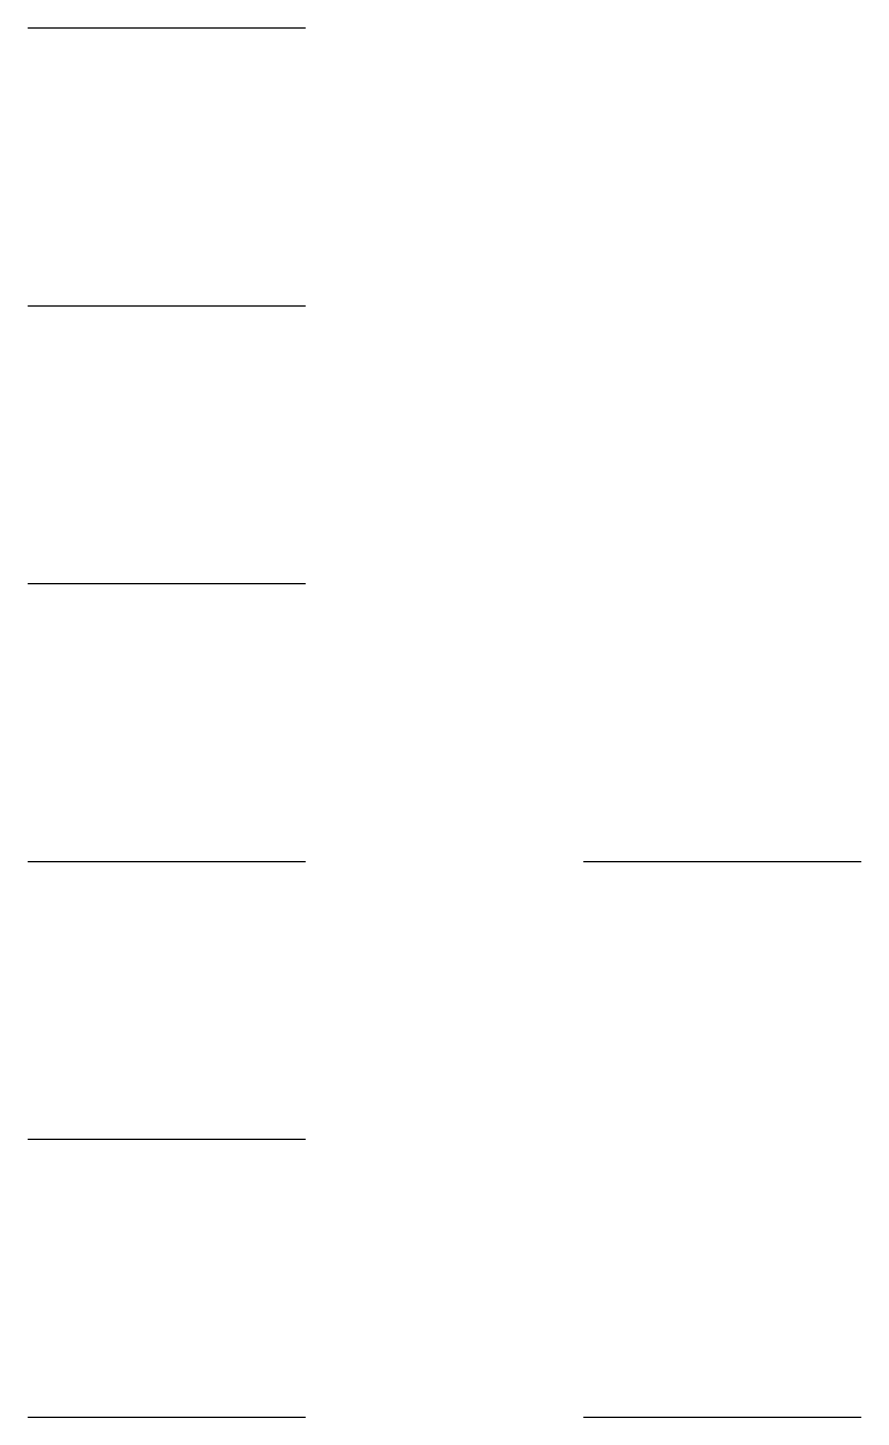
# Model space of a CAD drawing. Header units: millimetres. Extents: x 0 to 30, y 20 to 70.
import ezdxf

# ---------------------------------------------------------------- set-up
doc = ezdxf.new("R2010")
doc.units = ezdxf.units.MM
doc.layers.get('0').update_dxf_attribs({"linetype": 'CONTINUOUS'})
doc.layers.add('RED', color=1, linetype='CONTINUOUS')

# ---------------------------------------------------------------- blocks, each defined once
blk = doc.blocks.new('BYBLOCK_MARK')
at = {"color": 0}
blk.add_line((0, 0), (10, 0), dxfattribs=at)
blk = doc.blocks.new('BYBLOCK_NEST')
at = {"color": 0}
blk.add_blockref('BYBLOCK_MARK', (0, 0), dxfattribs=at)
blk = doc.blocks.new('BYLAYER_MARK')
blk.add_line((0, 0), (10, 0))
blk = doc.blocks.new('BYLAYER_NEST')
blk.add_blockref('BYLAYER_MARK', (0, 0))

msp = doc.modelspace()

# ---------------------------------------------------------------- linework, layer by layer
at = {"color": 7, "true_color": 0x0c2238}
msp.add_line((0, 60), (10, 60), dxfattribs=at)
at = {"color": 254}
msp.add_line((0, 50), (10, 50), dxfattribs=at)
at = {"color": 113}
msp.add_line((0, 40), (10, 40), dxfattribs=at)
at = {"color": 30}
msp.add_line((0, 30), (10, 30), dxfattribs=at)
at = {"color": 8}
msp.add_line((0, 20), (10, 20), dxfattribs=at)
at = {"layer": 'RED'}
msp.add_line((0, 70), (10, 70), dxfattribs=at)

# ---------------------------------------------------------------- block references
at = {"color": 30}
msp.add_blockref('BYBLOCK_NEST', (20, 20), dxfattribs=at)
at = {"layer": 'RED'}
msp.add_blockref('BYLAYER_NEST', (20, 40), dxfattribs=at)

doc.saveas('drawing.dxf')
